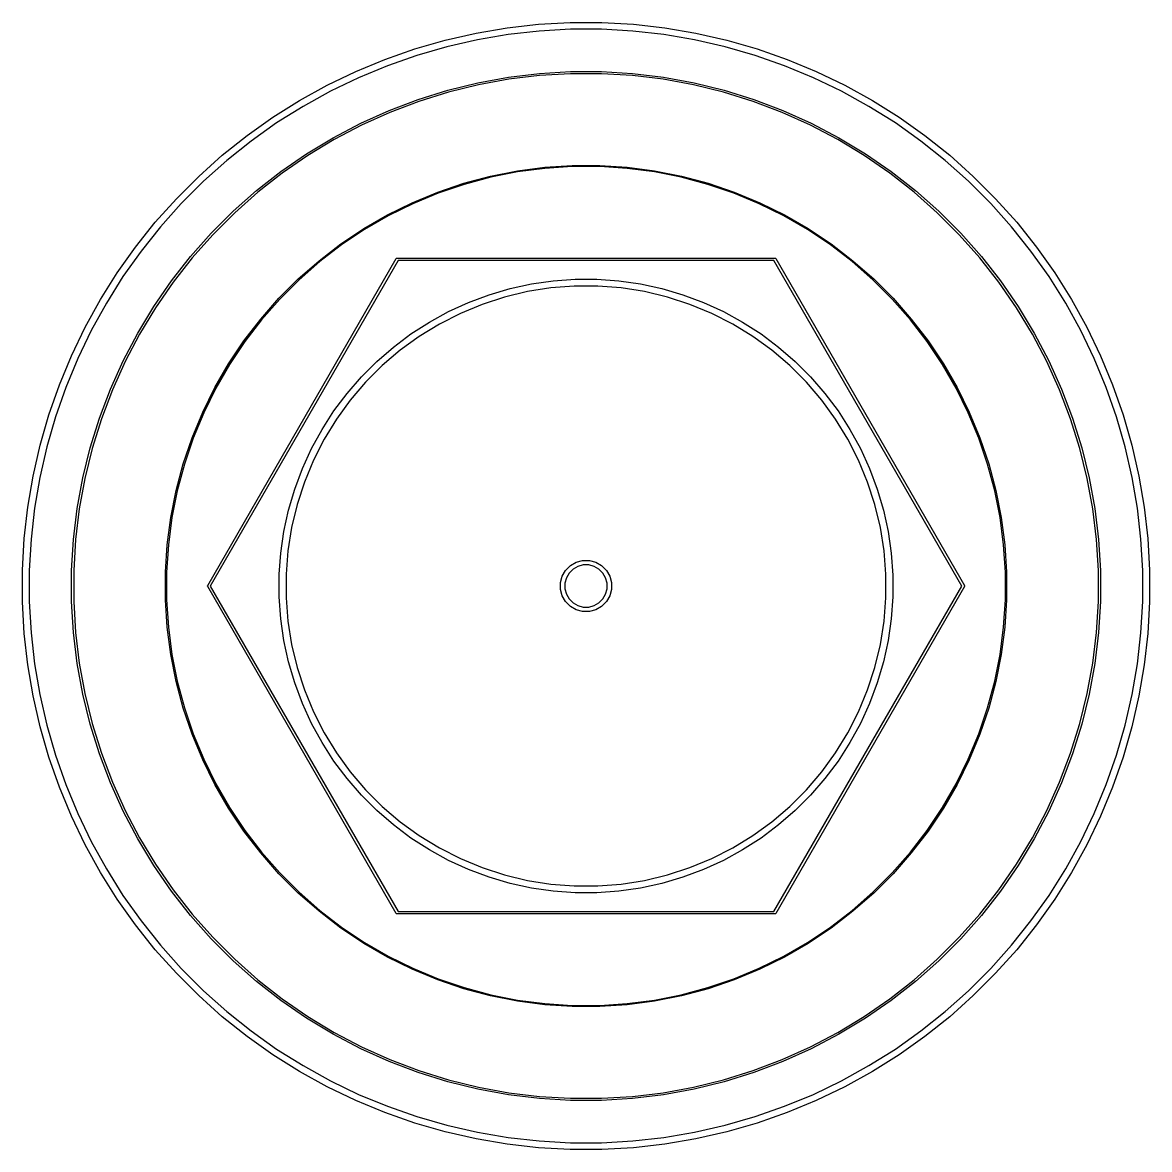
# Model space of a CAD drawing. Header units: inches. Extents: x 0.78 to 7.64, y -5.36 to -1.05.
# Drawn here: x 0.785 to 1.735, y -3.31 to -2.359 of the extents above; entities that cross this region are included whole.
import ezdxf

# ---------------------------------------------------------------- set-up
doc = ezdxf.new("R2010")
doc.units = ezdxf.units.IN
doc.header["$MEASUREMENT"] = 0
doc.layers.add('BLACK', color=250, linetype='CONTINUOUS')

msp = doc.modelspace()

# ---------------------------------------------------------------- linework, layer by layer
at = {"layer": 'BLACK', "linetype": 'CONTINUOUS'}
for p, q in [((1.1671, -2.36839), (1.19339, -2.36392)), ((1.19339, -2.36392), (1.21989, -2.36093)), ((1.21989, -2.36093), (1.24651, -2.35944)), ((1.24667, -2.36516), (1.22037, -2.36663)), ((1.24651, -2.35944), (1.27318, -2.35944)), ((1.27302, -2.36516), (1.24667, -2.36516)), ((1.29932, -2.36663), (1.27302, -2.36516)), ((1.27318, -2.35944), (1.2998, -2.36093)), ((1.2998, -2.36093), (1.3263, -2.36392)), ((1.3263, -2.36392), (1.35259, -2.36839)), ((1.11548, -2.3817), (1.1411, -2.37432)), ((1.1411, -2.37432), (1.1671, -2.36839)), ((1.16821, -2.374), (1.14253, -2.37986)), ((1.19419, -2.36958), (1.16821, -2.374)), ((1.22037, -2.36663), (1.19419, -2.36958)), ((1.3255, -2.36958), (1.29932, -2.36663)), ((1.35147, -2.374), (1.3255, -2.36958)), ((1.37716, -2.37986), (1.35147, -2.374)), ((1.35259, -2.36839), (1.37858, -2.37432)), ((1.37858, -2.37432), (1.40421, -2.3817)), ((1.09031, -2.39051), (1.11548, -2.3817)), ((1.14253, -2.37986), (1.11721, -2.38715)), ((1.40247, -2.38715), (1.37716, -2.37986)), ((1.40421, -2.3817), (1.42938, -2.39051)), ((1.06567, -2.40071), (1.09031, -2.39051)), ((1.11721, -2.38715), (1.09235, -2.39585)), ((1.42734, -2.39585), (1.40247, -2.38715)), ((1.42938, -2.39051), (1.45401, -2.40071)), ((1.04165, -2.41228), (1.06567, -2.40071)), ((1.09235, -2.39585), (1.06801, -2.40594)), ((1.19453, -2.40553), (1.22056, -2.40237)), ((1.22072, -2.40414), (1.1948, -2.40728)), ((1.22056, -2.40237), (1.24673, -2.40079)), ((1.24679, -2.40256), (1.22072, -2.40414)), ((1.24673, -2.40079), (1.27295, -2.40079)), ((1.2729, -2.40256), (1.24679, -2.40256)), ((1.29896, -2.40414), (1.2729, -2.40256)), ((1.27295, -2.40079), (1.29912, -2.40237)), ((1.32489, -2.40728), (1.29896, -2.40414)), ((1.29912, -2.40237), (1.32515, -2.40553)), ((1.45168, -2.40594), (1.42734, -2.39585)), ((1.45401, -2.40071), (1.47804, -2.41228)), ((1.01831, -2.42518), (1.04165, -2.41228)), ((1.06801, -2.40594), (1.04427, -2.41737)), ((1.14328, -2.41653), (1.16874, -2.41026)), ((1.16911, -2.41199), (1.14376, -2.41824)), ((1.16874, -2.41026), (1.19453, -2.40553)), ((1.1948, -2.40728), (1.16911, -2.41199)), ((1.35057, -2.41199), (1.32489, -2.40728)), ((1.32515, -2.40553), (1.35094, -2.41026)), ((1.37592, -2.41824), (1.35057, -2.41199)), ((1.35094, -2.41026), (1.3764, -2.41653)), ((1.47541, -2.41737), (1.45168, -2.40594)), ((1.47804, -2.41228), (1.50138, -2.42518)), ((1.04427, -2.41737), (1.02121, -2.43011)), ((1.11825, -2.42433), (1.14328, -2.41653)), ((1.14376, -2.41824), (1.11883, -2.42601)), ((1.40085, -2.42601), (1.37592, -2.41824)), ((1.3764, -2.41653), (1.40143, -2.42433)), ((1.49847, -2.43011), (1.47541, -2.41737)), ((0.99573, -2.43937), (1.01831, -2.42518)), ((1.02121, -2.43011), (0.99891, -2.44413)), ((1.09374, -2.43363), (1.11825, -2.42433)), ((1.11883, -2.42601), (1.09441, -2.43527)), ((1.42527, -2.43527), (1.40085, -2.42601)), ((1.40143, -2.42433), (1.42595, -2.43363)), ((1.52078, -2.44413), (1.49847, -2.43011)), ((1.50138, -2.42518), (1.52396, -2.43937)), ((0.97398, -2.4548), (0.99573, -2.43937)), ((1.06983, -2.44439), (1.09374, -2.43363)), ((1.09441, -2.43527), (1.0706, -2.44598)), ((1.44908, -2.44598), (1.42527, -2.43527)), ((1.42595, -2.43363), (1.44986, -2.44439)), ((1.52396, -2.43937), (1.5457, -2.4548)), ((0.99891, -2.44413), (0.97742, -2.45937)), ((1.04661, -2.45658), (1.06983, -2.44439)), ((1.0706, -2.44598), (1.04748, -2.45812)), ((1.4722, -2.45812), (1.44908, -2.44598)), ((1.44986, -2.44439), (1.47307, -2.45658)), ((1.54226, -2.45937), (1.52078, -2.44413)), ((0.95313, -2.47143), (0.97398, -2.4548)), ((0.97742, -2.45937), (0.95682, -2.4758)), ((1.02417, -2.47014), (1.04661, -2.45658)), ((1.04748, -2.45812), (1.02513, -2.47163)), ((1.49455, -2.47163), (1.4722, -2.45812)), ((1.47307, -2.45658), (1.49551, -2.47014)), ((1.56286, -2.4758), (1.54226, -2.45937)), ((1.5457, -2.4548), (1.56655, -2.47143)), ((1.00259, -2.48504), (1.02417, -2.47014)), ((1.49551, -2.47014), (1.51709, -2.48504)), ((0.93325, -2.4892), (0.95313, -2.47143)), ((0.95682, -2.4758), (0.93718, -2.49335)), ((1.02513, -2.47163), (1.00364, -2.48646)), ((1.22505, -2.48143), (1.24823, -2.47991)), ((1.24823, -2.47991), (1.27146, -2.47991)), ((1.27146, -2.47991), (1.29463, -2.48143)), ((1.51604, -2.48646), (1.49455, -2.47163)), ((1.58251, -2.49335), (1.56286, -2.4758)), ((1.56655, -2.47143), (1.58644, -2.4892)), ((0.91439, -2.50805), (0.93325, -2.4892)), ((0.98195, -2.50121), (1.00259, -2.48504)), ((1.00364, -2.48646), (0.98309, -2.50257)), ((1.15681, -2.49501), (1.17925, -2.489)), ((1.17947, -2.48996), (1.1571, -2.49596)), ((1.17925, -2.489), (1.20203, -2.48446)), ((1.20219, -2.48544), (1.17947, -2.48996)), ((1.20203, -2.48446), (1.22505, -2.48143)), ((1.22515, -2.48242), (1.20219, -2.48544)), ((1.24826, -2.48091), (1.22515, -2.48242)), ((1.27142, -2.48091), (1.24826, -2.48091)), ((1.29453, -2.48242), (1.27142, -2.48091)), ((1.3175, -2.48544), (1.29453, -2.48242)), ((1.29463, -2.48143), (1.31766, -2.48446)), ((1.34021, -2.48996), (1.3175, -2.48544)), ((1.31766, -2.48446), (1.34044, -2.489)), ((1.36258, -2.49596), (1.34021, -2.48996)), ((1.34044, -2.489), (1.36287, -2.49501)), ((1.5366, -2.50257), (1.51604, -2.48646)), ((1.51709, -2.48504), (1.53773, -2.50121)), ((1.58644, -2.4892), (1.60529, -2.50805)), ((0.93718, -2.49335), (0.91855, -2.51198)), ((1.13482, -2.50247), (1.15681, -2.49501)), ((1.1571, -2.49596), (1.13517, -2.5034)), ((1.38451, -2.5034), (1.36258, -2.49596)), ((1.36287, -2.49501), (1.38486, -2.50247)), ((1.60114, -2.51198), (1.58251, -2.49335)), ((0.89662, -2.52793), (0.91439, -2.50805)), ((0.96233, -2.51859), (0.98195, -2.50121)), ((0.98309, -2.50257), (0.96354, -2.51988)), ((1.11336, -2.51136), (1.13482, -2.50247)), ((1.13517, -2.5034), (1.11377, -2.51226)), ((1.40591, -2.51226), (1.38451, -2.5034)), ((1.38486, -2.50247), (1.40632, -2.51136)), ((1.55614, -2.51988), (1.5366, -2.50257)), ((1.53773, -2.50121), (1.55736, -2.51859)), ((1.60529, -2.50805), (1.62306, -2.52793)), ((0.91855, -2.51198), (0.90099, -2.53163)), ((0.94379, -2.53713), (0.96233, -2.51859)), ((1.09253, -2.52163), (1.11336, -2.51136)), ((1.11377, -2.51226), (1.093, -2.52251)), ((1.42668, -2.52251), (1.40591, -2.51226)), ((1.40632, -2.51136), (1.42715, -2.52163)), ((1.55736, -2.51859), (1.5759, -2.53713)), ((1.61869, -2.53163), (1.60114, -2.51198)), ((0.88, -2.54878), (0.89662, -2.52793)), ((0.96354, -2.51988), (0.94508, -2.53835)), ((1.07242, -2.53325), (1.09253, -2.52163)), ((1.093, -2.52251), (1.07294, -2.53409)), ((1.44674, -2.53409), (1.42668, -2.52251)), ((1.42715, -2.52163), (1.44727, -2.53325)), ((1.57461, -2.53835), (1.55614, -2.51988)), ((1.62306, -2.52793), (1.63969, -2.54878)), ((0.90099, -2.53163), (0.88457, -2.55222)), ((0.9264, -2.55676), (0.94379, -2.53713)), ((1.05311, -2.54615), (1.07242, -2.53325)), ((1.07294, -2.53409), (1.05369, -2.54696)), ((1.466, -2.54696), (1.44674, -2.53409)), ((1.44727, -2.53325), (1.46658, -2.54615)), ((1.5759, -2.53713), (1.59328, -2.55676)), ((1.63512, -2.55222), (1.61869, -2.53163)), ((0.94508, -2.53835), (0.92776, -2.55789)), ((1.03468, -2.56029), (1.05311, -2.54615)), ((1.05369, -2.54696), (1.03531, -2.56105)), ((1.48437, -2.56105), (1.466, -2.54696)), ((1.46658, -2.54615), (1.485, -2.56029)), ((1.59192, -2.55789), (1.57461, -2.53835)), ((0.86457, -2.57053), (0.88, -2.54878)), ((0.88457, -2.55222), (0.86932, -2.57371)), ((1.65036, -2.57371), (1.63512, -2.55222)), ((1.63969, -2.54878), (1.65512, -2.57053)), ((0.91023, -2.5774), (0.9264, -2.55676)), ((0.92776, -2.55789), (0.91166, -2.57845)), ((0.94077, -2.83415), (1.09988, -2.55856)), ((1.1013, -2.56004), (0.94275, -2.83465)), ((1.01722, -2.5756), (1.03468, -2.56029)), ((1.03531, -2.56105), (1.0179, -2.57633)), ((1.09988, -2.55856), (1.10013, -2.55827)), ((1.10013, -2.55827), (1.10026, -2.55824)), ((1.10026, -2.55824), (1.10035, -2.55815)), ((1.10035, -2.55815), (1.10073, -2.55807)), ((1.10073, -2.55807), (1.41895, -2.55807)), ((1.41839, -2.56004), (1.1013, -2.56004)), ((1.57693, -2.83465), (1.41839, -2.56004)), ((1.41895, -2.55807), (1.41933, -2.55815)), ((1.41933, -2.55815), (1.41943, -2.55824)), ((1.41943, -2.55824), (1.41955, -2.55827)), ((1.41955, -2.55827), (1.41981, -2.55856)), ((1.41981, -2.55856), (1.57892, -2.83415)), ((1.50179, -2.57633), (1.48437, -2.56105)), ((1.485, -2.56029), (1.50246, -2.5756)), ((1.60803, -2.57845), (1.59192, -2.55789)), ((1.59328, -2.55676), (1.60945, -2.5774)), ((0.85038, -2.59311), (0.86457, -2.57053)), ((0.86932, -2.57371), (0.85531, -2.59602)), ((1.0008, -2.59202), (1.01722, -2.5756)), ((1.50246, -2.5756), (1.51889, -2.59202)), ((1.66438, -2.59602), (1.65036, -2.57371)), ((1.65512, -2.57053), (1.66931, -2.59311)), ((0.89534, -2.59898), (0.91023, -2.5774)), ((0.91166, -2.57845), (0.89683, -2.59994)), ((1.0179, -2.57633), (1.00152, -2.5927)), ((1.1781, -2.58903), (1.19583, -2.58383)), ((1.19583, -2.58383), (1.21388, -2.5799)), ((1.23009, -2.58325), (1.21046, -2.58636)), ((1.21388, -2.5799), (1.23217, -2.57727)), ((1.2499, -2.58169), (1.23009, -2.58325)), ((1.23217, -2.57727), (1.2506, -2.57595)), ((1.26978, -2.58169), (1.2499, -2.58169)), ((1.2506, -2.57595), (1.26908, -2.57595)), ((1.26908, -2.57595), (1.28751, -2.57727)), ((1.2896, -2.58325), (1.26978, -2.58169)), ((1.28751, -2.57727), (1.3058, -2.5799)), ((1.30923, -2.58636), (1.2896, -2.58325)), ((1.3058, -2.5799), (1.32386, -2.58383)), ((1.32386, -2.58383), (1.34159, -2.58903)), ((1.51816, -2.5927), (1.50179, -2.57633)), ((1.62286, -2.59994), (1.60803, -2.57845)), ((1.60945, -2.5774), (1.62435, -2.59898)), ((0.83748, -2.61645), (0.85038, -2.59311)), ((0.98548, -2.60949), (1.0008, -2.59202)), ((1.00152, -2.5927), (0.98625, -2.61012)), ((1.16078, -2.59549), (1.1781, -2.58903)), ((1.19113, -2.591), (1.17222, -2.59714)), ((1.21046, -2.58636), (1.19113, -2.591)), ((1.32856, -2.591), (1.30923, -2.58636)), ((1.34746, -2.59714), (1.32856, -2.591)), ((1.34159, -2.58903), (1.3589, -2.59549)), ((1.53343, -2.61012), (1.51816, -2.5927)), ((1.51889, -2.59202), (1.5342, -2.60949)), ((1.66931, -2.59311), (1.6822, -2.61645)), ((0.85531, -2.59602), (0.84256, -2.61907)), ((0.88177, -2.62141), (0.89534, -2.59898)), ((0.89683, -2.59994), (0.88332, -2.62228)), ((1.12775, -2.61202), (1.14397, -2.60317)), ((1.14397, -2.60317), (1.16078, -2.59549)), ((1.17222, -2.59714), (1.15386, -2.60475)), ((1.36583, -2.60475), (1.34746, -2.59714)), ((1.3589, -2.59549), (1.37571, -2.60317)), ((1.37571, -2.60317), (1.39193, -2.61202)), ((1.63637, -2.62228), (1.62286, -2.59994)), ((1.62435, -2.59898), (1.63791, -2.62141)), ((1.67712, -2.61907), (1.66438, -2.59602)), ((0.97135, -2.62791), (0.98548, -2.60949)), ((0.98625, -2.61012), (0.97215, -2.62849)), ((1.11221, -2.62201), (1.12775, -2.61202)), ((1.15386, -2.60475), (1.13615, -2.61378)), ((1.38354, -2.61378), (1.36583, -2.60475)), ((1.39193, -2.61202), (1.40748, -2.62201)), ((1.54753, -2.62849), (1.53343, -2.61012)), ((1.5342, -2.60949), (1.54834, -2.62791)), ((0.82591, -2.64047), (0.83748, -2.61645)), ((0.84256, -2.61907), (0.83113, -2.64281)), ((0.86959, -2.64463), (0.88177, -2.62141)), ((0.88332, -2.62228), (0.87118, -2.64541)), ((1.09742, -2.63309), (1.11221, -2.62201)), ((1.13615, -2.61378), (1.1192, -2.62416)), ((1.40048, -2.62416), (1.38354, -2.61378)), ((1.40748, -2.62201), (1.42227, -2.63309)), ((1.6485, -2.64541), (1.63637, -2.62228)), ((1.63791, -2.62141), (1.6501, -2.64463)), ((1.68855, -2.64281), (1.67712, -2.61907)), ((1.6822, -2.61645), (1.69377, -2.64047)), ((0.95844, -2.64722), (0.97135, -2.62791)), ((0.97215, -2.62849), (0.95928, -2.64775)), ((1.1192, -2.62416), (1.10312, -2.63584)), ((1.41656, -2.63584), (1.40048, -2.62416)), ((1.5604, -2.64775), (1.54753, -2.62849)), ((1.54834, -2.62791), (1.56124, -2.64722)), ((0.81571, -2.66511), (0.82591, -2.64047)), ((1.08345, -2.64519), (1.09742, -2.63309)), ((1.10312, -2.63584), (1.08801, -2.64875)), ((1.43168, -2.64875), (1.41656, -2.63584)), ((1.42227, -2.63309), (1.43623, -2.64519)), ((1.69377, -2.64047), (1.70398, -2.66511)), ((0.83113, -2.64281), (0.82105, -2.66715)), ((0.85883, -2.66854), (0.86959, -2.64463)), ((0.87118, -2.64541), (0.86046, -2.66922)), ((0.94683, -2.66734), (0.95844, -2.64722)), ((0.95928, -2.64775), (0.9477, -2.6678)), ((1.07039, -2.65826), (1.08345, -2.64519)), ((1.08801, -2.64875), (1.07395, -2.66281)), ((1.44573, -2.66281), (1.43168, -2.64875)), ((1.43623, -2.64519), (1.4493, -2.65826)), ((1.57198, -2.6678), (1.5604, -2.64775)), ((1.56124, -2.64722), (1.57286, -2.66734)), ((1.65922, -2.66922), (1.6485, -2.64541)), ((1.6501, -2.64463), (1.66086, -2.66854)), ((1.69863, -2.66715), (1.68855, -2.64281)), ((1.05828, -2.67222), (1.07039, -2.65826)), ((1.4493, -2.65826), (1.4614, -2.67222)), ((0.8069, -2.69028), (0.81571, -2.66511)), ((0.82105, -2.66715), (0.81235, -2.69202)), ((0.84953, -2.69306), (0.85883, -2.66854)), ((0.86046, -2.66922), (0.8512, -2.69363)), ((0.93656, -2.68817), (0.94683, -2.66734)), ((0.9477, -2.6678), (0.93746, -2.68858)), ((1.07395, -2.66281), (1.06104, -2.67792)), ((1.45864, -2.67792), (1.44573, -2.66281)), ((1.58222, -2.68858), (1.57198, -2.6678)), ((1.57286, -2.66734), (1.58313, -2.68817)), ((1.66848, -2.69363), (1.65922, -2.66922)), ((1.66086, -2.66854), (1.67015, -2.69306)), ((1.70734, -2.69202), (1.69863, -2.66715)), ((1.70398, -2.66511), (1.71279, -2.69028)), ((1.04721, -2.68701), (1.05828, -2.67222)), ((1.06104, -2.67792), (1.04936, -2.694)), ((1.47033, -2.694), (1.45864, -2.67792)), ((1.4614, -2.67222), (1.47247, -2.68701)), ((0.92767, -2.70962), (0.93656, -2.68817)), ((0.93746, -2.68858), (0.9286, -2.70997)), ((1.03722, -2.70256), (1.04721, -2.68701)), ((1.47247, -2.68701), (1.48246, -2.70256)), ((1.59109, -2.70997), (1.58222, -2.68858)), ((1.58313, -2.68817), (1.59202, -2.70962)), ((0.79952, -2.7159), (0.8069, -2.69028)), ((0.81235, -2.69202), (0.80506, -2.71733)), ((0.84173, -2.71809), (0.84953, -2.69306)), ((0.8512, -2.69363), (0.84344, -2.71856)), ((1.04936, -2.694), (1.03897, -2.71095)), ((1.48071, -2.71095), (1.47033, -2.694)), ((1.67625, -2.71856), (1.66848, -2.69363)), ((1.67015, -2.69306), (1.67796, -2.71809)), ((1.71463, -2.71733), (1.70734, -2.69202)), ((1.71279, -2.69028), (1.72017, -2.7159)), ((1.02836, -2.71878), (1.03722, -2.70256)), ((1.48246, -2.70256), (1.49132, -2.71878)), ((0.79358, -2.7419), (0.79952, -2.7159)), ((0.80506, -2.71733), (0.79919, -2.74302)), ((0.83546, -2.74355), (0.84173, -2.71809)), ((0.9202, -2.73162), (0.92767, -2.70962)), ((0.9286, -2.70997), (0.92115, -2.73191)), ((1.03897, -2.71095), (1.02995, -2.72866)), ((1.48974, -2.72866), (1.48071, -2.71095)), ((1.59853, -2.73191), (1.59109, -2.70997)), ((1.59202, -2.70962), (1.59948, -2.73162)), ((1.67796, -2.71809), (1.68423, -2.74355)), ((1.72049, -2.74302), (1.71463, -2.71733)), ((1.72017, -2.7159), (1.7261, -2.7419)), ((0.84344, -2.71856), (0.83719, -2.74392)), ((1.02069, -2.73558), (1.02836, -2.71878)), ((1.49132, -2.71878), (1.499, -2.73558)), ((1.6825, -2.74392), (1.67625, -2.71856)), ((0.91419, -2.75405), (0.9202, -2.73162)), ((0.92115, -2.73191), (0.91516, -2.75428)), ((1.01423, -2.7529), (1.02069, -2.73558)), ((1.02995, -2.72866), (1.02234, -2.74703)), ((1.49734, -2.74703), (1.48974, -2.72866)), ((1.499, -2.73558), (1.50545, -2.7529)), ((1.60453, -2.75428), (1.59853, -2.73191)), ((1.59948, -2.73162), (1.60549, -2.75405)), ((0.78912, -2.76819), (0.79358, -2.7419)), ((0.79919, -2.74302), (0.79478, -2.76899)), ((0.83073, -2.76934), (0.83546, -2.74355)), ((0.83719, -2.74392), (0.83248, -2.7696)), ((1.6872, -2.7696), (1.6825, -2.74392)), ((1.68423, -2.74355), (1.68896, -2.76934)), ((1.7249, -2.76899), (1.72049, -2.74302)), ((1.7261, -2.7419), (1.73057, -2.76819)), ((0.90966, -2.77683), (0.91419, -2.75405)), ((0.91516, -2.75428), (0.91064, -2.77699)), ((1.00903, -2.77063), (1.01423, -2.7529)), ((1.02234, -2.74703), (1.0162, -2.76593)), ((1.50349, -2.76593), (1.49734, -2.74703)), ((1.50545, -2.7529), (1.51066, -2.77063)), ((1.60904, -2.77699), (1.60453, -2.75428)), ((1.60549, -2.75405), (1.61002, -2.77683)), ((0.78613, -2.79469), (0.78912, -2.76819)), ((0.79478, -2.76899), (0.79183, -2.79517)), ((0.82757, -2.79536), (0.83073, -2.76934)), ((0.83248, -2.7696), (0.82933, -2.79552)), ((1.0051, -2.78868), (1.00903, -2.77063)), ((1.0162, -2.76593), (1.01156, -2.78526)), ((1.50813, -2.78526), (1.50349, -2.76593)), ((1.51066, -2.77063), (1.51459, -2.78868)), ((1.69035, -2.79552), (1.6872, -2.7696)), ((1.68896, -2.76934), (1.69212, -2.79536)), ((1.72785, -2.79517), (1.7249, -2.76899)), ((1.73057, -2.76819), (1.73355, -2.79469)), ((0.90663, -2.79986), (0.90966, -2.77683)), ((0.91064, -2.77699), (0.90762, -2.79995)), ((1.61207, -2.79995), (1.60904, -2.77699)), ((1.61002, -2.77683), (1.61305, -2.79986)), ((1.00247, -2.80697), (1.0051, -2.78868)), ((1.01156, -2.78526), (1.00845, -2.80489)), ((1.51124, -2.80489), (1.50813, -2.78526)), ((1.51459, -2.78868), (1.51722, -2.80697)), ((0.78464, -2.82131), (0.78613, -2.79469)), ((0.79183, -2.79517), (0.79035, -2.82147)), ((0.82599, -2.82154), (0.82757, -2.79536)), ((0.82933, -2.79552), (0.82776, -2.82159)), ((0.90511, -2.82303), (0.90663, -2.79986)), ((0.90762, -2.79995), (0.9061, -2.82307)), ((1.61358, -2.82307), (1.61207, -2.79995)), ((1.61305, -2.79986), (1.61457, -2.82303)), ((1.69193, -2.82159), (1.69035, -2.79552)), ((1.69212, -2.79536), (1.6937, -2.82154)), ((1.72933, -2.82147), (1.72785, -2.79517)), ((1.73355, -2.79469), (1.73505, -2.82131)), ((1.0012, -2.82471), (1.00247, -2.80697)), ((1.00845, -2.80489), (1.00689, -2.82471)), ((1.25156, -2.81464), (1.25702, -2.81318)), ((1.25702, -2.81318), (1.26267, -2.81318)), ((1.26267, -2.81318), (1.26813, -2.81464)), ((1.5128, -2.82471), (1.51124, -2.80489)), ((1.51722, -2.80697), (1.51854, -2.82541)), ((0.78464, -2.82147), (0.78464, -2.82131)), ((0.78464, -2.84798), (0.78464, -2.82147)), ((0.79035, -2.82147), (0.79035, -2.84782)), ((0.82599, -2.82159), (0.82599, -2.82154)), ((0.82599, -2.84776), (0.82599, -2.82159)), ((0.82776, -2.82159), (0.82776, -2.8477)), ((1.23984, -2.82636), (1.24266, -2.82146)), ((1.24266, -2.82146), (1.24666, -2.81747)), ((1.24896, -2.82047), (1.24567, -2.82377)), ((1.24666, -2.81747), (1.25156, -2.81464)), ((1.253, -2.81814), (1.24896, -2.82047)), ((1.25751, -2.81693), (1.253, -2.81814)), ((1.26217, -2.81693), (1.25751, -2.81693)), ((1.26668, -2.81814), (1.26217, -2.81693)), ((1.27072, -2.82047), (1.26668, -2.81814)), ((1.26813, -2.81464), (1.27302, -2.81747)), ((1.27402, -2.82377), (1.27072, -2.82047)), ((1.27302, -2.81747), (1.27702, -2.82146)), ((1.27702, -2.82146), (1.27985, -2.82636)), ((1.69193, -2.8477), (1.69193, -2.82159)), ((1.6937, -2.82154), (1.6937, -2.84776)), ((1.72933, -2.84782), (1.72933, -2.82147)), ((1.73505, -2.82131), (1.73505, -2.84798)), ((0.90511, -2.82307), (0.90511, -2.82303)), ((0.90511, -2.84626), (0.90511, -2.82307)), ((0.9061, -2.82307), (0.9061, -2.84623)), ((1.00115, -2.82541), (1.0012, -2.82471)), ((1.00115, -2.84388), (1.00115, -2.82541)), ((1.00689, -2.82471), (1.00689, -2.84458)), ((1.23837, -2.83182), (1.23984, -2.82636)), ((1.23837, -2.83231), (1.23837, -2.83182)), ((1.24333, -2.82781), (1.24213, -2.83231)), ((1.24567, -2.82377), (1.24333, -2.82781)), ((1.27635, -2.82781), (1.27402, -2.82377)), ((1.27756, -2.83231), (1.27635, -2.82781)), ((1.27985, -2.82636), (1.28131, -2.83182)), ((1.28131, -2.83182), (1.28131, -2.83747)), ((1.5128, -2.84458), (1.5128, -2.82471)), ((1.51854, -2.82541), (1.51854, -2.84388)), ((1.61358, -2.84623), (1.61358, -2.82307)), ((1.61457, -2.82303), (1.61457, -2.84626)), ((0.94064, -2.83452), (0.94077, -2.83415)), ((0.94068, -2.83465), (0.94064, -2.83452)), ((0.94064, -2.83477), (0.94068, -2.83465)), ((0.94077, -2.83514), (0.94064, -2.83477)), ((1.09988, -3.11073), (0.94077, -2.83514)), ((0.94275, -2.83465), (1.1013, -3.10925)), ((1.23837, -2.83747), (1.23837, -2.83231)), ((1.23984, -2.84293), (1.23837, -2.83747)), ((1.24213, -2.83231), (1.24213, -2.83698)), ((1.24213, -2.83698), (1.24333, -2.84148)), ((1.24333, -2.84148), (1.24567, -2.84552)), ((1.27402, -2.84552), (1.27635, -2.84148)), ((1.27635, -2.84148), (1.27756, -2.83698)), ((1.27756, -2.83698), (1.27756, -2.83231)), ((1.28131, -2.83747), (1.27985, -2.84293)), ((1.41839, -3.10925), (1.57693, -2.83465)), ((1.57892, -2.83514), (1.41981, -3.11073)), ((1.57892, -2.83415), (1.57904, -2.83452)), ((1.57904, -2.83477), (1.57892, -2.83514)), ((1.57904, -2.83452), (1.57901, -2.83465)), ((1.57901, -2.83465), (1.57904, -2.83477)), ((0.78613, -2.8746), (0.78464, -2.84798)), ((0.79035, -2.84782), (0.79183, -2.87412)), ((0.82757, -2.87393), (0.82599, -2.84776)), ((0.82776, -2.8477), (0.82933, -2.87377)), ((0.90663, -2.86943), (0.90511, -2.84626)), ((0.9061, -2.84623), (0.90762, -2.86934)), ((1.00247, -2.86232), (1.00115, -2.84388)), ((1.00689, -2.84458), (1.00845, -2.8644)), ((1.24266, -2.84783), (1.23984, -2.84293)), ((1.24666, -2.85182), (1.24266, -2.84783)), ((1.24567, -2.84552), (1.24896, -2.84882)), ((1.24896, -2.84882), (1.253, -2.85115)), ((1.253, -2.85115), (1.25751, -2.85236)), ((1.26217, -2.85236), (1.26668, -2.85115)), ((1.26668, -2.85115), (1.27072, -2.84882)), ((1.27072, -2.84882), (1.27402, -2.84552)), ((1.27702, -2.84783), (1.27302, -2.85182)), ((1.27985, -2.84293), (1.27702, -2.84783)), ((1.51124, -2.8644), (1.5128, -2.84458)), ((1.51854, -2.84388), (1.51722, -2.86232)), ((1.61207, -2.86934), (1.61358, -2.84623)), ((1.61457, -2.84626), (1.61305, -2.86943)), ((1.69035, -2.87377), (1.69193, -2.8477)), ((1.6937, -2.84776), (1.69212, -2.87393)), ((1.72785, -2.87412), (1.72933, -2.84782)), ((1.73505, -2.84798), (1.73355, -2.8746)), ((1.25156, -2.85465), (1.24666, -2.85182)), ((1.25702, -2.85611), (1.25156, -2.85465)), ((1.26267, -2.85611), (1.25702, -2.85611)), ((1.25751, -2.85236), (1.26217, -2.85236)), ((1.26813, -2.85465), (1.26267, -2.85611)), ((1.27302, -2.85182), (1.26813, -2.85465)), ((0.90966, -2.89246), (0.90663, -2.86943)), ((0.90762, -2.86934), (0.91064, -2.8923)), ((1.0051, -2.88061), (1.00247, -2.86232)), ((1.00845, -2.8644), (1.01156, -2.88403)), ((1.50813, -2.88403), (1.51124, -2.8644)), ((1.51722, -2.86232), (1.51459, -2.88061)), ((1.60904, -2.8923), (1.61207, -2.86934)), ((1.61305, -2.86943), (1.61002, -2.89246)), ((0.78912, -2.9011), (0.78613, -2.8746)), ((0.79183, -2.87412), (0.79478, -2.9003)), ((0.83073, -2.89996), (0.82757, -2.87393)), ((0.82933, -2.87377), (0.83248, -2.89969)), ((1.6872, -2.89969), (1.69035, -2.87377)), ((1.69212, -2.87393), (1.68896, -2.89996)), ((1.7249, -2.9003), (1.72785, -2.87412)), ((1.73355, -2.8746), (1.73057, -2.9011)), ((1.00903, -2.89866), (1.0051, -2.88061)), ((1.01156, -2.88403), (1.0162, -2.90336)), ((1.50349, -2.90336), (1.50813, -2.88403)), ((1.51459, -2.88061), (1.51066, -2.89866)), ((0.91419, -2.91524), (0.90966, -2.89246)), ((0.91064, -2.8923), (0.91516, -2.91501)), ((1.01423, -2.91639), (1.00903, -2.89866)), ((1.51066, -2.89866), (1.50545, -2.91639)), ((1.60453, -2.91501), (1.60904, -2.8923)), ((1.61002, -2.89246), (1.60549, -2.91524)), ((0.79358, -2.92739), (0.78912, -2.9011)), ((0.79478, -2.9003), (0.79919, -2.92627)), ((0.83546, -2.92575), (0.83073, -2.89996)), ((0.83248, -2.89969), (0.83719, -2.92537)), ((1.0162, -2.90336), (1.02234, -2.92226)), ((1.49734, -2.92226), (1.50349, -2.90336)), ((1.6825, -2.92537), (1.6872, -2.89969)), ((1.68896, -2.89996), (1.68423, -2.92575)), ((1.72049, -2.92627), (1.7249, -2.9003)), ((1.73057, -2.9011), (1.7261, -2.92739)), ((0.9202, -2.93767), (0.91419, -2.91524)), ((0.91516, -2.91501), (0.92115, -2.93739)), ((1.02069, -2.93371), (1.01423, -2.91639)), ((1.50545, -2.91639), (1.499, -2.93371)), ((1.59853, -2.93739), (1.60453, -2.91501)), ((1.60549, -2.91524), (1.59948, -2.93767)), ((0.79919, -2.92627), (0.80506, -2.95196)), ((0.84173, -2.9512), (0.83546, -2.92575)), ((0.83719, -2.92537), (0.84344, -2.95073)), ((1.02234, -2.92226), (1.02995, -2.94063)), ((1.48974, -2.94063), (1.49734, -2.92226)), ((1.67625, -2.95073), (1.6825, -2.92537)), ((1.68423, -2.92575), (1.67796, -2.9512)), ((1.71463, -2.95196), (1.72049, -2.92627)), ((0.79952, -2.95339), (0.79358, -2.92739)), ((1.02836, -2.95052), (1.02069, -2.93371)), ((1.499, -2.93371), (1.49132, -2.95052)), ((1.7261, -2.92739), (1.72017, -2.95339)), ((0.92767, -2.95967), (0.9202, -2.93767)), ((0.92115, -2.93739), (0.9286, -2.95932)), ((1.02995, -2.94063), (1.03897, -2.95834)), ((1.48071, -2.95834), (1.48974, -2.94063)), ((1.59109, -2.95932), (1.59853, -2.93739)), ((1.59948, -2.93767), (1.59202, -2.95967)), ((0.8069, -2.97901), (0.79952, -2.95339)), ((0.80506, -2.95196), (0.81235, -2.97727)), ((0.84953, -2.97624), (0.84173, -2.9512)), ((0.84344, -2.95073), (0.8512, -2.97566)), ((1.03722, -2.96673), (1.02836, -2.95052)), ((1.49132, -2.95052), (1.48246, -2.96673)), ((1.66848, -2.97566), (1.67625, -2.95073)), ((1.67796, -2.9512), (1.67015, -2.97624)), ((1.70734, -2.97727), (1.71463, -2.95196)), ((1.72017, -2.95339), (1.71279, -2.97901)), ((0.93656, -2.98112), (0.92767, -2.95967)), ((0.9286, -2.95932), (0.93746, -2.98071)), ((1.03897, -2.95834), (1.04936, -2.97529)), ((1.47033, -2.97529), (1.48071, -2.95834)), ((1.58222, -2.98071), (1.59109, -2.95932)), ((1.59202, -2.95967), (1.58313, -2.98112)), ((1.04721, -2.98228), (1.03722, -2.96673)), ((1.48246, -2.96673), (1.47247, -2.98228)), ((0.81571, -3.00418), (0.8069, -2.97901)), ((0.81235, -2.97727), (0.82105, -3.00214)), ((0.85883, -3.00075), (0.84953, -2.97624)), ((0.8512, -2.97566), (0.86046, -3.00007)), ((0.94683, -3.00195), (0.93656, -2.98112)), ((0.93746, -2.98071), (0.9477, -3.00149)), ((1.05828, -2.99707), (1.04721, -2.98228)), ((1.04936, -2.97529), (1.06104, -2.99137)), ((1.45864, -2.99137), (1.47033, -2.97529)), ((1.47247, -2.98228), (1.4614, -2.99707)), ((1.57198, -3.00149), (1.58222, -2.98071)), ((1.58313, -2.98112), (1.57286, -3.00195)), ((1.65922, -3.00007), (1.66848, -2.97566)), ((1.67015, -2.97624), (1.66086, -3.00075)), ((1.69863, -3.00214), (1.70734, -2.97727)), ((1.71279, -2.97901), (1.70398, -3.00418)), ((1.06104, -2.99137), (1.07395, -3.00648)), ((1.44573, -3.00648), (1.45864, -2.99137)), ((0.82105, -3.00214), (0.83113, -3.02648)), ((0.86959, -3.02466), (0.85883, -3.00075)), ((0.86046, -3.00007), (0.87118, -3.02389)), ((0.95844, -3.02207), (0.94683, -3.00195)), ((0.9477, -3.00149), (0.95928, -3.02154)), ((1.07039, -3.01104), (1.05828, -2.99707)), ((1.4614, -2.99707), (1.4493, -3.01104)), ((1.5604, -3.02154), (1.57198, -3.00149)), ((1.57286, -3.00195), (1.56124, -3.02207)), ((1.6485, -3.02389), (1.65922, -3.00007)), ((1.66086, -3.00075), (1.6501, -3.02466)), ((1.68855, -3.02648), (1.69863, -3.00214)), ((0.82591, -3.02882), (0.81571, -3.00418)), ((1.08345, -3.0241), (1.07039, -3.01104)), ((1.07395, -3.00648), (1.08801, -3.02054)), ((1.43168, -3.02054), (1.44573, -3.00648)), ((1.4493, -3.01104), (1.43623, -3.0241)), ((1.70398, -3.00418), (1.69377, -3.02882)), ((0.97135, -3.04138), (0.95844, -3.02207)), ((0.95928, -3.02154), (0.97215, -3.0408)), ((1.08801, -3.02054), (1.10312, -3.03345)), ((1.41656, -3.03345), (1.43168, -3.02054)), ((1.54753, -3.0408), (1.5604, -3.02154)), ((1.56124, -3.02207), (1.54834, -3.04138)), ((0.83748, -3.05284), (0.82591, -3.02882)), ((0.83113, -3.02648), (0.84256, -3.05022)), ((0.88177, -3.04788), (0.86959, -3.02466)), ((0.87118, -3.02389), (0.88332, -3.04701)), ((1.09742, -3.0362), (1.08345, -3.0241)), ((1.43623, -3.0241), (1.42227, -3.0362)), ((1.63637, -3.04701), (1.6485, -3.02389)), ((1.6501, -3.02466), (1.63791, -3.04788)), ((1.67712, -3.05022), (1.68855, -3.02648)), ((1.69377, -3.02882), (1.6822, -3.05284)), ((0.97215, -3.0408), (0.98625, -3.05918)), ((1.11221, -3.04728), (1.09742, -3.0362)), ((1.10312, -3.03345), (1.1192, -3.04513)), ((1.40048, -3.04513), (1.41656, -3.03345)), ((1.42227, -3.0362), (1.40748, -3.04728)), ((1.53343, -3.05918), (1.54753, -3.0408)), ((0.84256, -3.05022), (0.85531, -3.07327)), ((0.89534, -3.07032), (0.88177, -3.04788)), ((0.88332, -3.04701), (0.89683, -3.06935)), ((0.98548, -3.05981), (0.97135, -3.04138)), ((1.12775, -3.05727), (1.11221, -3.04728)), ((1.1192, -3.04513), (1.13615, -3.05552)), ((1.38354, -3.05552), (1.40048, -3.04513)), ((1.40748, -3.04728), (1.39193, -3.05727)), ((1.54834, -3.04138), (1.5342, -3.05981)), ((1.62286, -3.06935), (1.63637, -3.04701)), ((1.63791, -3.04788), (1.62435, -3.07032)), ((1.66438, -3.07327), (1.67712, -3.05022)), ((0.85038, -3.07618), (0.83748, -3.05284)), ((1.0008, -3.07727), (0.98548, -3.05981)), ((0.98625, -3.05918), (1.00152, -3.07659)), ((1.14397, -3.06612), (1.12775, -3.05727)), ((1.13615, -3.05552), (1.15386, -3.06454)), ((1.36583, -3.06454), (1.38354, -3.05552)), ((1.39193, -3.05727), (1.37571, -3.06612)), ((1.51816, -3.07659), (1.53343, -3.05918)), ((1.5342, -3.05981), (1.51889, -3.07727)), ((1.6822, -3.05284), (1.66931, -3.07618)), ((0.89683, -3.06935), (0.91166, -3.09084)), ((1.16078, -3.0738), (1.14397, -3.06612)), ((1.15386, -3.06454), (1.17222, -3.07215)), ((1.34746, -3.07215), (1.36583, -3.06454)), ((1.37571, -3.06612), (1.3589, -3.0738)), ((1.60803, -3.09084), (1.62286, -3.06935)), ((0.86457, -3.09876), (0.85038, -3.07618)), ((0.85531, -3.07327), (0.86932, -3.09558)), ((0.91023, -3.09189), (0.89534, -3.07032)), ((1.01722, -3.09369), (1.0008, -3.07727)), ((1.00152, -3.07659), (1.0179, -3.09297)), ((1.1781, -3.08026), (1.16078, -3.0738)), ((1.17222, -3.07215), (1.19113, -3.07829)), ((1.19113, -3.07829), (1.21046, -3.08293)), ((1.30923, -3.08293), (1.32856, -3.07829)), ((1.32856, -3.07829), (1.34746, -3.07215)), ((1.3589, -3.0738), (1.34159, -3.08026)), ((1.50179, -3.09297), (1.51816, -3.07659)), ((1.51889, -3.07727), (1.50246, -3.09369)), ((1.62435, -3.07032), (1.60945, -3.09189)), ((1.65036, -3.09558), (1.66438, -3.07327)), ((1.66931, -3.07618), (1.65512, -3.09876)), ((1.19583, -3.08546), (1.1781, -3.08026)), ((1.21388, -3.08939), (1.19583, -3.08546)), ((1.21046, -3.08293), (1.23009, -3.08604)), ((1.23009, -3.08604), (1.2499, -3.0876)), ((1.2499, -3.0876), (1.26978, -3.0876)), ((1.26978, -3.0876), (1.2896, -3.08604)), ((1.2896, -3.08604), (1.30923, -3.08293)), ((1.32386, -3.08546), (1.3058, -3.08939)), ((1.34159, -3.08026), (1.32386, -3.08546)), ((0.86932, -3.09558), (0.88457, -3.11707)), ((0.9264, -3.11253), (0.91023, -3.09189)), ((0.91166, -3.09084), (0.92776, -3.1114)), ((1.03468, -3.109), (1.01722, -3.09369)), ((1.0179, -3.09297), (1.03531, -3.10824)), ((1.23217, -3.09202), (1.21388, -3.08939)), ((1.2506, -3.09334), (1.23217, -3.09202)), ((1.26908, -3.09334), (1.2506, -3.09334)), ((1.28751, -3.09202), (1.26908, -3.09334)), ((1.3058, -3.08939), (1.28751, -3.09202)), ((1.48437, -3.10824), (1.50179, -3.09297)), ((1.50246, -3.09369), (1.485, -3.109)), ((1.59192, -3.1114), (1.60803, -3.09084)), ((1.60945, -3.09189), (1.59328, -3.11253)), ((1.63512, -3.11707), (1.65036, -3.09558)), ((0.88, -3.12051), (0.86457, -3.09876)), ((1.65512, -3.09876), (1.63969, -3.12051)), ((0.88457, -3.11707), (0.90099, -3.13767)), ((0.94379, -3.13216), (0.9264, -3.11253)), ((0.92776, -3.1114), (0.94508, -3.13094)), ((1.05311, -3.12314), (1.03468, -3.109)), ((1.03531, -3.10824), (1.05369, -3.12234)), ((1.10013, -3.11102), (1.09988, -3.11073)), ((1.10026, -3.11105), (1.10013, -3.11102)), ((1.10035, -3.11115), (1.10026, -3.11105)), ((1.10073, -3.11122), (1.10035, -3.11115)), ((1.41895, -3.11122), (1.10073, -3.11122)), ((1.1013, -3.10925), (1.41839, -3.10925)), ((1.41933, -3.11115), (1.41895, -3.11122)), ((1.41943, -3.11105), (1.41933, -3.11115)), ((1.41955, -3.11102), (1.41943, -3.11105)), ((1.41981, -3.11073), (1.41955, -3.11102)), ((1.466, -3.12234), (1.48437, -3.10824)), ((1.485, -3.109), (1.46658, -3.12314)), ((1.57461, -3.13094), (1.59192, -3.1114)), ((1.59328, -3.11253), (1.5759, -3.13216)), ((1.61869, -3.13767), (1.63512, -3.11707)), ((0.89662, -3.14136), (0.88, -3.12051)), ((1.07242, -3.13605), (1.05311, -3.12314)), ((1.05369, -3.12234), (1.07294, -3.1352)), ((1.44674, -3.1352), (1.466, -3.12234)), ((1.46658, -3.12314), (1.44727, -3.13605)), ((1.63969, -3.12051), (1.62306, -3.14136)), ((0.96233, -3.1507), (0.94379, -3.13216)), ((0.94508, -3.13094), (0.96354, -3.14941)), ((1.09253, -3.14766), (1.07242, -3.13605)), ((1.07294, -3.1352), (1.093, -3.14678)), ((1.42668, -3.14678), (1.44674, -3.1352)), ((1.44727, -3.13605), (1.42715, -3.14766)), ((1.55614, -3.14941), (1.57461, -3.13094)), ((1.5759, -3.13216), (1.55736, -3.1507)), ((0.91439, -3.16124), (0.89662, -3.14136)), ((0.90099, -3.13767), (0.91855, -3.15731)), ((1.60114, -3.15731), (1.61869, -3.13767)), ((1.62306, -3.14136), (1.60529, -3.16124)), ((0.98195, -3.16809), (0.96233, -3.1507)), ((0.96354, -3.14941), (0.98309, -3.16673)), ((1.11336, -3.15793), (1.09253, -3.14766)), ((1.093, -3.14678), (1.11377, -3.15703)), ((1.40591, -3.15703), (1.42668, -3.14678)), ((1.42715, -3.14766), (1.40632, -3.15793)), ((1.5366, -3.16673), (1.55614, -3.14941)), ((1.55736, -3.1507), (1.53773, -3.16809)), ((0.93325, -3.1801), (0.91439, -3.16124)), ((0.91855, -3.15731), (0.93718, -3.17594)), ((1.13482, -3.16682), (1.11336, -3.15793)), ((1.11377, -3.15703), (1.13517, -3.16589)), ((1.38451, -3.16589), (1.40591, -3.15703)), ((1.40632, -3.15793), (1.38486, -3.16682)), ((1.58251, -3.17594), (1.60114, -3.15731)), ((1.60529, -3.16124), (1.58644, -3.1801)), ((1.00259, -3.18426), (0.98195, -3.16809)), ((0.98309, -3.16673), (1.00364, -3.18283)), ((1.15681, -3.17428), (1.13482, -3.16682)), ((1.13517, -3.16589), (1.1571, -3.17334)), ((1.17925, -3.1803), (1.15681, -3.17428)), ((1.1571, -3.17334), (1.17947, -3.17933)), ((1.34021, -3.17933), (1.36258, -3.17334)), ((1.36287, -3.17428), (1.34044, -3.1803)), ((1.36258, -3.17334), (1.38451, -3.16589)), ((1.38486, -3.16682), (1.36287, -3.17428)), ((1.51604, -3.18283), (1.5366, -3.16673)), ((1.53773, -3.16809), (1.51709, -3.18426)), ((0.95313, -3.19786), (0.93325, -3.1801)), ((0.93718, -3.17594), (0.95682, -3.19349)), ((1.00364, -3.18283), (1.02513, -3.19766)), ((1.20203, -3.18483), (1.17925, -3.1803)), ((1.17947, -3.17933), (1.20219, -3.18385)), ((1.20219, -3.18385), (1.22515, -3.18687)), ((1.29453, -3.18687), (1.3175, -3.18385)), ((1.3175, -3.18385), (1.34021, -3.17933)), ((1.34044, -3.1803), (1.31766, -3.18483)), ((1.49455, -3.19766), (1.51604, -3.18283)), ((1.56286, -3.19349), (1.58251, -3.17594)), ((1.58644, -3.1801), (1.56655, -3.19786)), ((1.02417, -3.19915), (1.00259, -3.18426)), ((1.22505, -3.18786), (1.20203, -3.18483)), ((1.24823, -3.18938), (1.22505, -3.18786)), ((1.22515, -3.18687), (1.24826, -3.18839)), ((1.27146, -3.18938), (1.24823, -3.18938)), ((1.24826, -3.18839), (1.27142, -3.18839)), ((1.27142, -3.18839), (1.29453, -3.18687)), ((1.29463, -3.18786), (1.27146, -3.18938)), ((1.31766, -3.18483), (1.29463, -3.18786)), ((1.51709, -3.18426), (1.49551, -3.19915)), ((0.97398, -3.21449), (0.95313, -3.19786)), ((0.95682, -3.19349), (0.97742, -3.20992)), ((1.04661, -3.21271), (1.02417, -3.19915)), ((1.02513, -3.19766), (1.04748, -3.21117)), ((1.4722, -3.21117), (1.49455, -3.19766)), ((1.49551, -3.19915), (1.47307, -3.21271)), ((1.54226, -3.20992), (1.56286, -3.19349)), ((1.56655, -3.19786), (1.5457, -3.21449)), ((0.97742, -3.20992), (0.99891, -3.22516)), ((1.04748, -3.21117), (1.0706, -3.22331)), ((1.44908, -3.22331), (1.4722, -3.21117)), ((1.52078, -3.22516), (1.54226, -3.20992)), ((0.99573, -3.22992), (0.97398, -3.21449)), ((1.06983, -3.2249), (1.04661, -3.21271)), ((1.47307, -3.21271), (1.44986, -3.2249)), ((1.5457, -3.21449), (1.52396, -3.22992)), ((1.01831, -3.24411), (0.99573, -3.22992)), ((0.99891, -3.22516), (1.02121, -3.23918)), ((1.09374, -3.23566), (1.06983, -3.2249)), ((1.0706, -3.22331), (1.09441, -3.23402)), ((1.42527, -3.23402), (1.44908, -3.22331)), ((1.44986, -3.2249), (1.42595, -3.23566)), ((1.49847, -3.23918), (1.52078, -3.22516)), ((1.52396, -3.22992), (1.50138, -3.24411)), ((1.02121, -3.23918), (1.04427, -3.25192)), ((1.11825, -3.24496), (1.09374, -3.23566)), ((1.09441, -3.23402), (1.11883, -3.24328)), ((1.40085, -3.24328), (1.42527, -3.23402)), ((1.42595, -3.23566), (1.40143, -3.24496)), ((1.47541, -3.25192), (1.49847, -3.23918)), ((1.04165, -3.25701), (1.01831, -3.24411)), ((1.14328, -3.25276), (1.11825, -3.24496)), ((1.11883, -3.24328), (1.14376, -3.25105)), ((1.37592, -3.25105), (1.40085, -3.24328)), ((1.40143, -3.24496), (1.3764, -3.25276)), ((1.50138, -3.24411), (1.47804, -3.25701)), ((1.06567, -3.26858), (1.04165, -3.25701)), ((1.04427, -3.25192), (1.06801, -3.26336)), ((1.16874, -3.25903), (1.14328, -3.25276)), ((1.14376, -3.25105), (1.16911, -3.2573)), ((1.19453, -3.26376), (1.16874, -3.25903)), ((1.16911, -3.2573), (1.1948, -3.26201)), ((1.32489, -3.26201), (1.35057, -3.2573)), ((1.35094, -3.25903), (1.32515, -3.26376)), ((1.35057, -3.2573), (1.37592, -3.25105)), ((1.3764, -3.25276), (1.35094, -3.25903)), ((1.45168, -3.26336), (1.47541, -3.25192)), ((1.47804, -3.25701), (1.45401, -3.26858)), ((1.09031, -3.27878), (1.06567, -3.26858)), ((1.06801, -3.26336), (1.09235, -3.27344)), ((1.22056, -3.26692), (1.19453, -3.26376)), ((1.1948, -3.26201), (1.22072, -3.26516)), ((1.24673, -3.2685), (1.22056, -3.26692)), ((1.22072, -3.26516), (1.24679, -3.26673)), ((1.27295, -3.2685), (1.24673, -3.2685)), ((1.24679, -3.26673), (1.2729, -3.26673)), ((1.2729, -3.26673), (1.29896, -3.26516)), ((1.29912, -3.26692), (1.27295, -3.2685)), ((1.29896, -3.26516), (1.32489, -3.26201)), ((1.32515, -3.26376), (1.29912, -3.26692)), ((1.42734, -3.27344), (1.45168, -3.26336)), ((1.45401, -3.26858), (1.42938, -3.27878)), ((1.11548, -3.28759), (1.09031, -3.27878)), ((1.09235, -3.27344), (1.11721, -3.28214)), ((1.40247, -3.28214), (1.42734, -3.27344)), ((1.42938, -3.27878), (1.40421, -3.28759)), ((1.1411, -3.29497), (1.11548, -3.28759)), ((1.11721, -3.28214), (1.14253, -3.28943)), ((1.37716, -3.28943), (1.40247, -3.28214)), ((1.40421, -3.28759), (1.37858, -3.29497)), ((1.1671, -3.3009), (1.1411, -3.29497)), ((1.14253, -3.28943), (1.16821, -3.29529)), ((1.16821, -3.29529), (1.19419, -3.29971)), ((1.3255, -3.29971), (1.35147, -3.29529)), ((1.35147, -3.29529), (1.37716, -3.28943)), ((1.37858, -3.29497), (1.35259, -3.3009)), ((1.19339, -3.30537), (1.1671, -3.3009)), ((1.21989, -3.30836), (1.19339, -3.30537)), ((1.19419, -3.29971), (1.22037, -3.30266)), ((1.22037, -3.30266), (1.24667, -3.30413)), ((1.24667, -3.30413), (1.27302, -3.30413)), ((1.27302, -3.30413), (1.29932, -3.30266)), ((1.29932, -3.30266), (1.3255, -3.29971)), ((1.3263, -3.30537), (1.2998, -3.30836)), ((1.35259, -3.3009), (1.3263, -3.30537)), ((1.24651, -3.30985), (1.21989, -3.30836)), ((1.27318, -3.30985), (1.24651, -3.30985)), ((1.2998, -3.30836), (1.27318, -3.30985))]:
    msp.add_line(p, q, dxfattribs=at)

doc.saveas('drawing.dxf')
